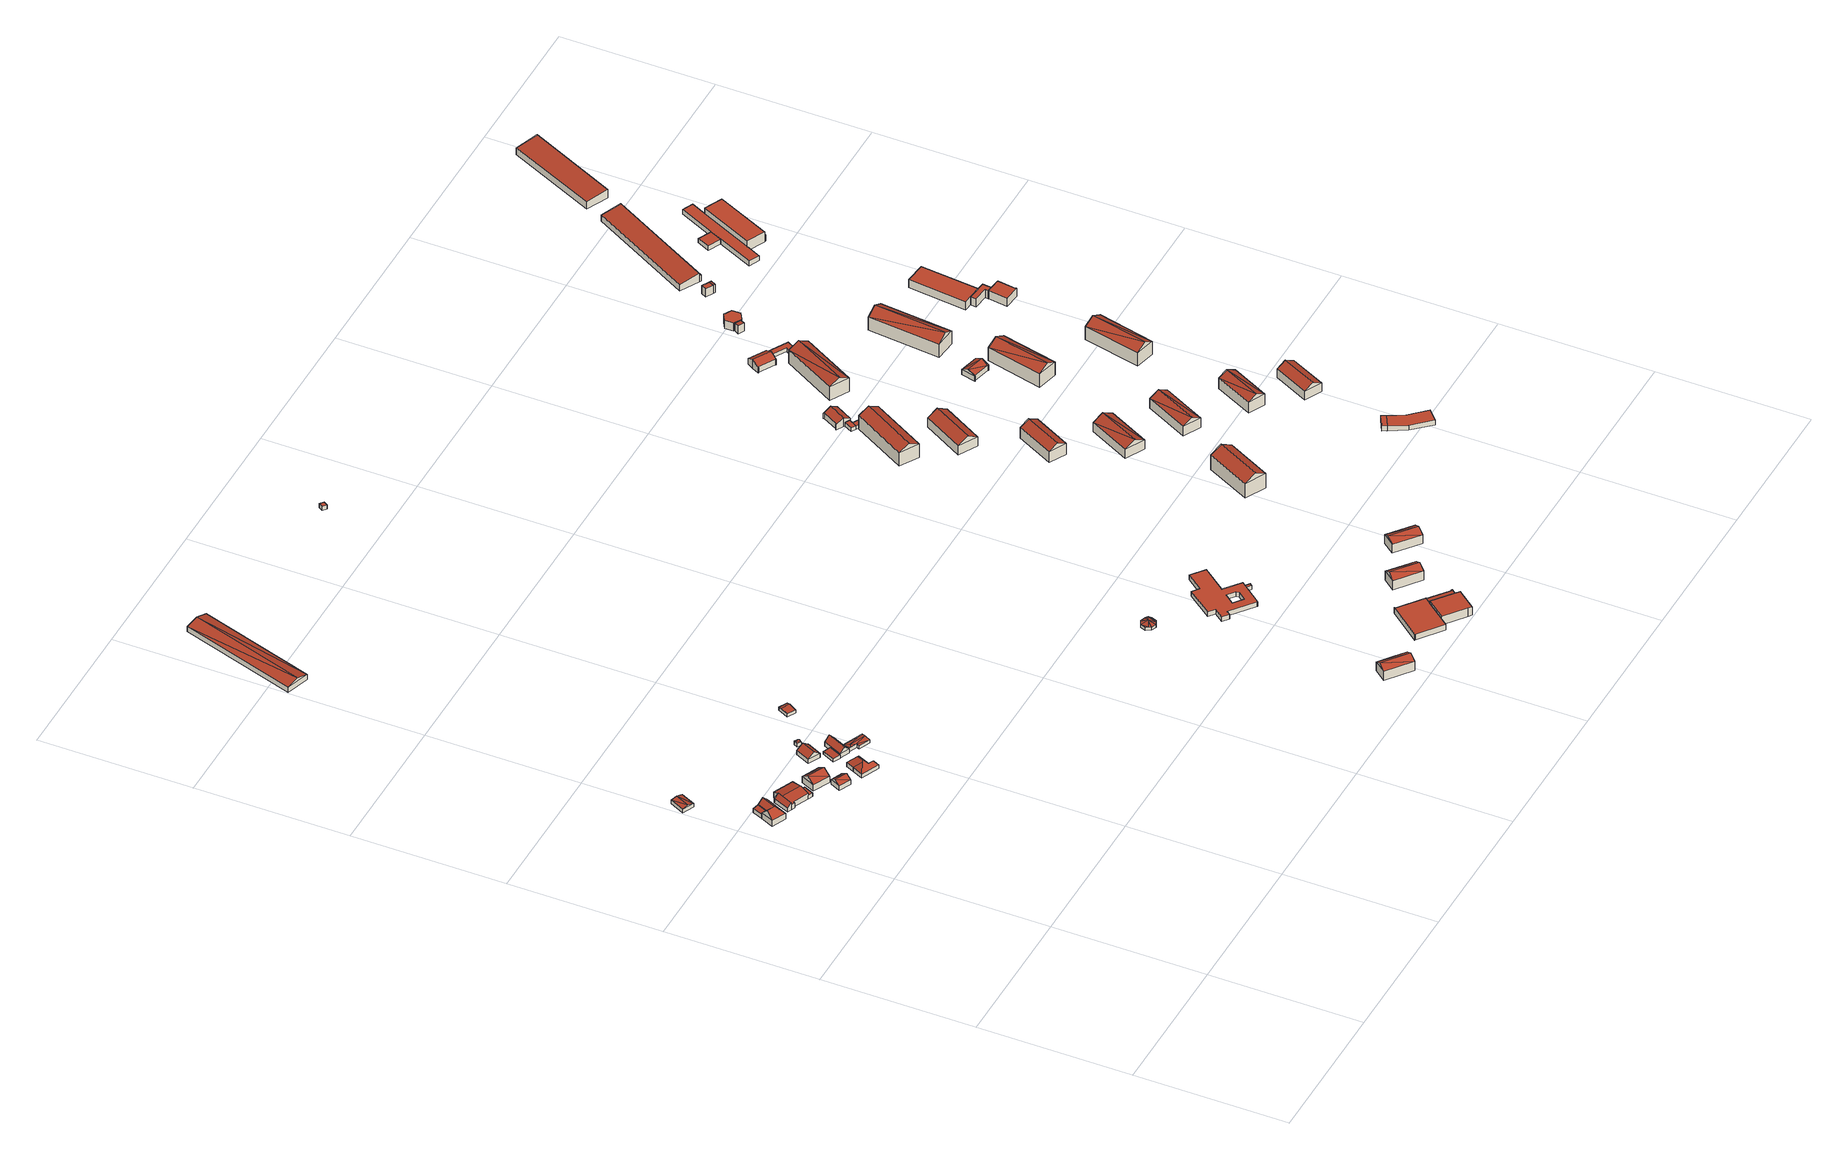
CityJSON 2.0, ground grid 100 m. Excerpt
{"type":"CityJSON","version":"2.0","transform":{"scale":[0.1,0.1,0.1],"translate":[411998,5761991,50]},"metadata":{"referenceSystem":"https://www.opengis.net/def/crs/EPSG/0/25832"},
"CityObjects":{
"building1":{"type":"Building","attributes":{"Gemeindeschluessel":"05515000","Geometrietyp2DReferenz":"3000","function":"31001_1000","roofType":"5000","measuredHeight":8.88},"address":[{"country":"Germany","locality":"Münster","thoroughfareNumber":"61","thoroughfareName":"Am Kerkamp"}],"geometry":[{"type":"Solid","lod":"2","boundaries":[[[[0,1,2,3]],[[4,5,1,0]],[[6,7,5,4]],[[8,9,7,6]],[[10,11,9,8]],[[3,2,11,10]],[[10,8,12]],[[12,8,6,13]],[[14,13,6,4,15]],[[4,0,15]],[[15,0,3,14]],[[13,14,3,10,12]],[[1,5,7,9,11,2]]]],"semantics":{"surfaces":[{"type":"WallSurface"},{"type":"RoofSurface"},{"type":"GroundSurface"}],"values":[[0,0,0,0,0,0,0,1,1,0,1,1,2]]}}]},
"building2":{"type":"Building","attributes":{"Gemeindeschluessel":"05515000","Geometrietyp2DReferenz":"3000","function":"51009_1610","roofType":"2100","measuredHeight":3.99},"geometry":[{"type":"Solid","lod":"2","boundaries":[[[[16,17,18,19]],[[20,21,17,16]],[[22,23,21,20]],[[19,18,23,22]],[[20,16,19,22]],[[17,21,23,18]]]],"semantics":{"surfaces":[{"type":"WallSurface"},{"type":"RoofSurface"},{"type":"GroundSurface"}],"values":[[0,0,0,0,1,2]]}}]},
"building3":{"type":"Building","attributes":{"Gemeindeschluessel":"05515000","Geometrietyp2DReferenz":"3000","function":"31001_1310","roofType":"3100","measuredHeight":3.73},"geometry":[{"type":"Solid","lod":"2","boundaries":[[[[24,25,26,27]],[[28,29,25,24]],[[30,31,29,28]],[[27,26,31,30]],[[24,32,28]],[[30,33,27]],[[24,27,33]],[[33,32,24]],[[32,33,30]],[[30,28,32]],[[25,29,31,26]]]],"semantics":{"surfaces":[{"type":"WallSurface"},{"type":"RoofSurface"},{"type":"GroundSurface"}],"values":[[0,0,0,0,0,0,1,1,1,1,2]]}}]},
"building4":{"type":"Building","attributes":{"Gemeindeschluessel":"05515000","Geometrietyp2DReferenz":"3000","function":"31001_2000"},"children":["building4-1","building4-2","building4-3"]},
"building4-1":{"type":"BuildingPart","attributes":{"roofType":"1000","measuredHeight":2.59},"parents":["building4"],"geometry":[{"type":"Solid","lod":"2","boundaries":[[[[34,35,36,37]],[[38,39,35,34]],[[40,41,39,38]],[[38,34,37,40]],[[35,39,41,36]],[[41,40,37,36]]]],"semantics":{"surfaces":[{"type":"WallSurface"},{"type":"RoofSurface"},{"type":"GroundSurface"},{"type":"ClosureSurface"}],"values":[[0,0,0,1,2,3]]}}]},
"building4-2":{"type":"BuildingPart","attributes":{"roofType":"2100","measuredHeight":5.45},"parents":["building4"],"geometry":[{"type":"Solid","lod":"2","boundaries":[[[[42,43,44,45,46]],[[47,48,49,50,51]],[[46,45,48,47]],[[51,42,46,47]],[[44,52,49,48,45]],[[53,43,42,51,50]],[[49,52,53,50]],[[52,44,43,53]]]],"semantics":{"surfaces":[{"type":"WallSurface"},{"type":"RoofSurface"},{"type":"GroundSurface"},{"type":"ClosureSurface"}],"values":[[0,0,0,1,2,0,3,3]]}}]},
"building4-3":{"type":"BuildingPart","attributes":{"roofType":"3100","measuredHeight":5.38},"parents":["building4"],"geometry":[{"type":"Solid","lod":"2","boundaries":[[[[54,55,56,57]],[[50,49,55,54]],[[58,59,44,43]],[[60,61,59,58]],[[62,63,61,60]],[[64,37,36,63,62]],[[57,56,41,40,65]],[[60,58,43,53,62]],[[50,54,57,65,64,62,53]],[[55,49,52,44,59,61,63,36,41,56]],[[49,50,53,52]],[[44,52,53,43]],[[40,37,64,65]],[[41,36,37,40]]]],"semantics":{"surfaces":[{"type":"WallSurface"},{"type":"RoofSurface"},{"type":"GroundSurface"},{"type":"ClosureSurface"}],"values":[[0,0,0,0,0,0,0,1,1,2,3,3,0,3]]}}]},
"building5":{"type":"Building","attributes":{"Gemeindeschluessel":"05515000","Geometrietyp2DReferenz":"3000","function":"31001_1000","roofType":"3100","measuredHeight":7.92},"address":[{"country":"Germany","locality":"Münster","thoroughfareNumber":"65","thoroughfareName":"Am Kerkamp"}],"geometry":[{"type":"Solid","lod":"2","boundaries":[[[[66,67,68,69]],[[70,71,67,66]],[[72,73,71,70]],[[69,68,73,72]],[[66,74,70]],[[72,75,69]],[[74,66,69]],[[69,75,74]],[[70,74,75]],[[75,72,70]],[[67,71,73,68]]]],"semantics":{"surfaces":[{"type":"WallSurface"},{"type":"RoofSurface"},{"type":"GroundSurface"}],"values":[[0,0,0,0,0,0,1,1,1,1,2]]}}]},
"building6":{"type":"Building","attributes":{"Gemeindeschluessel":"05515000","Geometrietyp2DReferenz":"3000","function":"31001_2460","roofType":"5000","measuredHeight":5.86},"geometry":[{"type":"Solid","lod":"2","boundaries":[[[[76,77,78,79]],[[80,81,77,76]],[[82,83,81,80]],[[84,85,83,82]],[[86,87,85,84]],[[79,78,87,86]],[[88,89,80]],[[89,82,80]],[[76,79,86,88]],[[86,84,88]],[[89,88,84]],[[88,80,76]],[[89,84,82]],[[77,81,83,85,87,78]]]],"semantics":{"surfaces":[{"type":"WallSurface"},{"type":"RoofSurface"},{"type":"GroundSurface"}],"values":[[0,0,0,0,0,0,1,1,1,1,1,0,0,2]]}}]},
"building7":{"type":"Building","attributes":{"Gemeindeschluessel":"05515000","Geometrietyp2DReferenz":"3000","function":"31001_1000","roofType":"5000","measuredHeight":7.98},"address":[{"country":"Germany","locality":"Münster","thoroughfareNumber":"67","thoroughfareName":"Am Kerkamp"}],"geometry":[{"type":"Solid","lod":"2","boundaries":[[[[90,91,92,93]],[[94,95,91,90]],[[96,97,95,94]],[[98,99,97,96]],[[100,101,99,98]],[[102,103,101,100]],[[104,105,103,102]],[[93,92,105,104]],[[106,104,102,107]],[[102,100,107]],[[108,109,106,107,100,98,110]],[[98,96,110]],[[110,96,94,108]],[[109,108,94,90,111]],[[90,93,111]],[[109,111,93,104,106]],[[91,95,97,99,101,103,105,92]]]],"semantics":{"surfaces":[{"type":"WallSurface"},{"type":"RoofSurface"},{"type":"GroundSurface"}],"values":[[0,0,0,0,0,0,0,0,1,1,1,1,1,1,1,1,2]]}}]},
"building8":{"type":"Building","attributes":{"Gemeindeschluessel":"05515000","Geometrietyp2DReferenz":"3000","function":"31001_2460","roofType":"3100","measuredHeight":6.55},"geometry":[{"type":"Solid","lod":"2","boundaries":[[[[112,113,114,115]],[[116,117,113,112]],[[118,119,117,116]],[[115,114,119,118]],[[112,120,116]],[[118,121,115]],[[115,121,120,112]],[[116,120,121,118]],[[113,117,119,114]]]],"semantics":{"surfaces":[{"type":"WallSurface"},{"type":"RoofSurface"},{"type":"GroundSurface"}],"values":[[0,0,0,0,0,0,1,1,2]]}}]},
"building9":{"type":"Building","attributes":{"Gemeindeschluessel":"05515000","Geometrietyp2DReferenz":"3000","function":"51009_1611","roofType":"2100","measuredHeight":2.5},"geometry":[{"type":"Solid","lod":"2","boundaries":[[[[122,123,124,125]],[[126,127,123,122]],[[128,129,127,126]],[[125,124,129,128]],[[126,122,125,128]],[[123,127,129,124]]]],"semantics":{"surfaces":[{"type":"WallSurface"},{"type":"RoofSurface"},{"type":"GroundSurface"}],"values":[[0,0,0,0,1,2]]}}]},
"building10":{"type":"Building","attributes":{"Gemeindeschluessel":"05515000","Geometrietyp2DReferenz":"3000","function":"31001_1310","roofType":"5000","measuredHeight":6.4},"geometry":[{"type":"Solid","lod":"2","boundaries":[[[[130,131,132,133]],[[134,135,131,130]],[[136,137,135,134]],[[138,139,137,136]],[[140,141,139,138]],[[133,132,141,140]],[[142,136,134,143]],[[140,138,142]],[[133,140,142]],[[130,133,142]],[[142,143,130]],[[130,143,134]],[[136,142,138]],[[131,135,137,139,141,132]]]],"semantics":{"surfaces":[{"type":"WallSurface"},{"type":"RoofSurface"},{"type":"GroundSurface"}],"values":[[0,0,0,0,0,0,1,1,1,1,1,0,0,2]]}}]},
"building11":{"type":"Building","attributes":{"Gemeindeschluessel":"05515000","Geometrietyp2DReferenz":"3000","function":"31001_1310","roofType":"3100","measuredHeight":3.29},"geometry":[{"type":"Solid","lod":"2","boundaries":[[[[144,145,146,147]],[[148,149,145,144]],[[150,151,149,148]],[[147,146,151,150]],[[144,152,148]],[[150,153,147]],[[147,153,152]],[[152,144,147]],[[153,150,148]],[[148,152,153]],[[145,149,151,146]]]],"semantics":{"surfaces":[{"type":"WallSurface"},{"type":"RoofSurface"},{"type":"GroundSurface"}],"values":[[0,0,0,0,0,0,1,1,1,1,2]]}}]},
"building12":{"type":"Building","attributes":{"Gemeindeschluessel":"05515000","Geometrietyp2DReferenz":"3000","function":"31001_1100","roofType":"5000","measuredHeight":3.04},"geometry":[{"type":"Solid","lod":"2","boundaries":[[[[154,155,156,157]],[[158,159,155,154]],[[160,161,159,158]],[[162,163,161,160]],[[164,165,163,162]],[[157,156,165,164]],[[166,167,168]],[[168,157,166]],[[164,160,169]],[[164,169,167]],[[167,166,164]],[[164,162,160]],[[167,169,158]],[[167,158,154]],[[154,168,167]],[[164,166,157]],[[157,168,154]],[[158,169,160]],[[155,159,161,163,165,156]]]],"semantics":{"surfaces":[{"type":"WallSurface"},{"type":"RoofSurface"},{"type":"GroundSurface"}],"values":[[0,0,0,0,0,0,1,1,1,1,1,1,1,1,1,0,0,0,2]]}}]},
"building13":{"type":"Building","attributes":{"Gemeindeschluessel":"05515000","Geometrietyp2DReferenz":"3000","function":"31001_1310","roofType":"3100","measuredHeight":2.96},"geometry":[{"type":"Solid","lod":"2","boundaries":[[[[170,171,172,173]],[[174,175,171,170]],[[176,177,175,174]],[[173,172,177,176]],[[170,178,174]],[[176,179,173]],[[173,179,178,170]],[[174,178,179,176]],[[171,175,177,172]]]],"semantics":{"surfaces":[{"type":"WallSurface"},{"type":"RoofSurface"},{"type":"GroundSurface"}],"values":[[0,0,0,0,0,0,1,1,2]]}}]},
"building14":{"type":"Building","attributes":{"Gemeindeschluessel":"05515000","Geometrietyp2DReferenz":"3000","function":"31001_2460","roofType":"3100","measuredHeight":6.07},"geometry":[{"type":"Solid","lod":"2","boundaries":[[[[180,181,182,183]],[[184,185,181,180]],[[186,187,185,184]],[[183,182,187,186]],[[180,188,184]],[[186,189,183]],[[189,188,180]],[[180,183,189]],[[186,184,188]],[[188,189,186]],[[181,185,187,182]]]],"semantics":{"surfaces":[{"type":"WallSurface"},{"type":"RoofSurface"},{"type":"GroundSurface"}],"values":[[0,0,0,0,0,0,1,1,1,1,2]]}}]},
"building15":{"type":"Building","attributes":{"Gemeindeschluessel":"05515000","Geometrietyp2DReferenz":"3000","function":"31001_3073","roofType":"3100","measuredHeight":9.46},"address":[{"country":"Germany","locality":"Münster","thoroughfareNumber":"3","thoroughfareName":"Lützowstraße"}],"geometry":[{"type":"Solid","lod":"2","boundaries":[[[[190,191,192,193]],[[194,195,191,190]],[[196,197,195,194]],[[198,199,197,196]],[[193,192,199,198]],[[198,200,201]],[[201,193,198]],[[196,194,190,200]],[[190,201,200]],[[201,190,193]],[[200,198,196]],[[191,195,197,199,192]]]],"semantics":{"surfaces":[{"type":"WallSurface"},{"type":"RoofSurface"},{"type":"GroundSurface"}],"values":[[0,0,0,0,0,1,1,1,1,0,0,2]]}}]},
"building16":{"type":"Building","attributes":{"Gemeindeschluessel":"05515000","Geometrietyp2DReferenz":"3000","function":"31001_1310","roofType":"5000","measuredHeight":4.04},"geometry":[{"type":"Solid","lod":"2","boundaries":[[[[202,203,204,205]],[[206,207,203,202]],[[208,209,207,206]],[[210,211,209,208]],[[212,213,211,210]],[[214,215,213,212]],[[216,217,215,214]],[[205,204,217,216]],[[218,219,202]],[[220,218,202]],[[202,205,220]],[[218,221,208]],[[218,208,206]],[[206,219,218]],[[212,210,221]],[[222,212,221]],[[221,218,222]],[[214,222,218]],[[216,214,218]],[[218,220,216]],[[202,219,206]],[[208,221,210]],[[212,222,214]],[[216,220,205]],[[203,207,209,211,213,215,217,204]]]],"semantics":{"surfaces":[{"type":"WallSurface"},{"type":"RoofSurface"},{"type":"GroundSurface"}],"values":[[0,0,0,0,0,0,0,0,1,1,1,1,1,1,1,1,1,1,1,1,0,0,0,0,2]]}}]},
"building17":{"type":"Building","attributes":{"Gemeindeschluessel":"05515000","Geometrietyp2DReferenz":"3000","function":"31001_3073","roofType":"1000","measuredHeight":3.46},"geometry":[{"type":"Solid","lod":"2","boundaries":[[[[223,224,225,226]],[[227,228,224,223]],[[229,230,228,227]],[[231,232,230,229]],[[233,234,232,231]],[[235,236,234,233]],[[237,238,236,235]],[[239,240,238,237]],[[241,242,240,239]],[[243,244,242,241]],[[245,246,247,248]],[[249,250,246,245]],[[251,252,250,249]],[[253,254,252,251]],[[248,247,254,253]],[[255,256,244,243]],[[257,258,256,255]],[[259,260,258,257]],[[226,225,260,259]],[[257,255,243,241,239,237,235,233,231,229,227,223,226,259],[253,251,249,245,248]],[[224,228,230,232,234,236,238,240,242,244,256,258,260,225],[246,250,252,254,247]]]],"semantics":{"surfaces":[{"type":"WallSurface"},{"type":"RoofSurface"},{"type":"GroundSurface"}],"values":[[0,0,0,0,0,0,0,0,0,0,0,0,0,0,0,0,0,0,0,1,2]]}}]},
"building18":{"type":"Building","attributes":{"Gemeindeschluessel":"05515000","Geometrietyp2DReferenz":"3000","function":"31001_2500","roofType":"1000","measuredHeight":3},"address":[{"country":"Germany","locality":"Münster","thoroughfareNumber":"170a","thoroughfareName":"Dorbaumstraße"}],"geometry":[{"type":"Solid","lod":"2","boundaries":[[[[261,262,263,264]],[[265,266,262,261]],[[267,268,266,265]],[[264,263,268,267]],[[265,261,264,267]],[[262,266,268,263]]]],"semantics":{"surfaces":[{"type":"WallSurface"},{"type":"RoofSurface"},{"type":"GroundSurface"}],"values":[[0,0,0,0,1,2]]}}]},
"building19":{"type":"Building","attributes":{"Gemeindeschluessel":"05515000","Geometrietyp2DReferenz":"3000","function":"31001_3073"},"children":["building19-1","building19-2"]},
"building19-1":{"type":"BuildingPart","attributes":{"roofType":"1000","measuredHeight":4.26},"parents":["building19"],"geometry":[{"type":"Solid","lod":"2","boundaries":[[[[269,270,271,272]],[[273,274,270,269]],[[275,276,274,273]],[[277,278,279,276,275]],[[280,281,282,283,284]],[[285,286,281,280]],[[287,288,286,285]],[[289,290,288,287]],[[272,271,290,289]],[[287,285,280,284,277,275,273,269,272,289]],[[270,274,276,279,282,281,286,288,290,271]],[[278,277,284,283]],[[282,279,278,283]]]],"semantics":{"surfaces":[{"type":"WallSurface"},{"type":"RoofSurface"},{"type":"GroundSurface"},{"type":"ClosureSurface"}],"values":[[0,0,0,0,0,0,0,0,0,1,2,0,3]]}}]},
"building19-2":{"type":"BuildingPart","attributes":{"roofType":"2100","measuredHeight":4.15},"parents":["building19"],"geometry":[{"type":"Solid","lod":"2","boundaries":[[[[291,292,279,278]],[[293,294,292,291]],[[295,296,294,293]],[[297,298,296,295]],[[283,282,298,297]],[[297,295,293,291,278,283]],[[292,294,296,298,282,279]],[[279,282,283,278]]]],"semantics":{"surfaces":[{"type":"WallSurface"},{"type":"RoofSurface"},{"type":"GroundSurface"},{"type":"ClosureSurface"}],"values":[[0,0,0,0,0,1,2,3]]}}]},
"building20":{"type":"Building","attributes":{"Gemeindeschluessel":"05515000","Geometrietyp2DReferenz":"3000","function":"31001_3073","roofType":"1000","measuredHeight":6.03},"geometry":[{"type":"Solid","lod":"2","boundaries":[[[[299,300,301,302]],[[303,304,300,299]],[[305,306,304,303]],[[307,308,306,305]],[[309,310,308,307]],[[302,301,310,309]],[[307,305,303,299,302,309]],[[300,304,306,308,310,301]]]],"semantics":{"surfaces":[{"type":"WallSurface"},{"type":"RoofSurface"},{"type":"GroundSurface"}],"values":[[0,0,0,0,0,0,1,2]]}}]},
"building21":{"type":"Building","attributes":{"Gemeindeschluessel":"05515000","Geometrietyp2DReferenz":"3000","function":"51009_1610","roofType":"1000","measuredHeight":2.76},"geometry":[{"type":"Solid","lod":"2","boundaries":[[[[311,312,313,314]],[[315,316,312,311]],[[317,318,316,315]],[[314,313,318,317]],[[315,311,314,317]],[[312,316,318,313]]]],"semantics":{"surfaces":[{"type":"WallSurface"},{"type":"RoofSurface"},{"type":"GroundSurface"}],"values":[[0,0,0,0,1,2]]}}]},
"building22":{"type":"Building","attributes":{"Gemeindeschluessel":"05515000","Geometrietyp2DReferenz":"3000","function":"31001_3073","roofType":"3100","measuredHeight":9.45},"address":[{"country":"Germany","locality":"Münster","thoroughfareNumber":"2","thoroughfareName":"Lützowstraße"}],"geometry":[{"type":"Solid","lod":"2","boundaries":[[[[319,320,321,322]],[[323,324,320,319]],[[325,326,324,323]],[[322,321,326,325]],[[319,327,323]],[[325,328,322]],[[322,328,327]],[[327,319,322]],[[328,325,323]],[[323,327,328]],[[320,324,326,321]]]],"semantics":{"surfaces":[{"type":"WallSurface"},{"type":"RoofSurface"},{"type":"GroundSurface"}],"values":[[0,0,0,0,0,0,1,1,1,1,2]]}}]},
"building23":{"type":"Building","attributes":{"Gemeindeschluessel":"05515000","Geometrietyp2DReferenz":"3000","function":"31001_3073","roofType":"3100","measuredHeight":9.34},"address":[{"country":"Germany","locality":"Münster","thoroughfareNumber":"1","thoroughfareName":"Lützowstraße"}],"geometry":[{"type":"Solid","lod":"2","boundaries":[[[[329,330,331,332]],[[333,334,330,329]],[[335,336,334,333]],[[332,331,336,335]],[[329,337,333]],[[335,338,332]],[[332,338,337]],[[337,329,332]],[[338,335,333]],[[333,337,338]],[[330,334,336,331]]]],"semantics":{"surfaces":[{"type":"WallSurface"},{"type":"RoofSurface"},{"type":"GroundSurface"}],"values":[[0,0,0,0,0,0,1,1,1,1,2]]}}]},
"building24":{"type":"Building","attributes":{"Gemeindeschluessel":"05515000","Geometrietyp2DReferenz":"3000","function":"31001_3073","roofType":"3100","measuredHeight":15.1},"geometry":[{"type":"Solid","lod":"2","boundaries":[[[[339,340,341,342]],[[343,344,340,339]],[[345,346,344,343]],[[342,341,346,345]],[[339,347,343]],[[345,348,342]],[[342,348,347,339]],[[343,347,348,345]],[[340,344,346,341]]]],"semantics":{"surfaces":[{"type":"WallSurface"},{"type":"RoofSurface"},{"type":"GroundSurface"}],"values":[[0,0,0,0,0,0,1,1,2]]}}]},
"building25":{"type":"Building","attributes":{"Gemeindeschluessel":"05515000","Geometrietyp2DReferenz":"3000","function":"31001_3073","roofType":"3100","measuredHeight":13.91},"address":[{"country":"Germany","locality":"Münster","thoroughfareNumber":"1b","thoroughfareName":"Lützowstraße"}],"geometry":[{"type":"Solid","lod":"2","boundaries":[[[[349,350,351,352]],[[353,354,350,349]],[[355,356,354,353]],[[352,351,356,355]],[[349,357,353]],[[355,358,352]],[[352,358,357,349]],[[353,357,358,355]],[[350,354,356,351]]]],"semantics":{"surfaces":[{"type":"WallSurface"},{"type":"RoofSurface"},{"type":"GroundSurface"}],"values":[[0,0,0,0,0,0,1,1,2]]}}]},
"building26":{"type":"Building","attributes":{"Gemeindeschluessel":"05515000","Geometrietyp2DReferenz":"3000","function":"31001_3073","roofType":"3100","measuredHeight":11.64},"geometry":[{"type":"Solid","lod":"2","boundaries":[[[[359,360,361,362]],[[363,364,360,359]],[[365,366,364,363]],[[362,361,366,365]],[[359,367,363]],[[365,368,362]],[[362,368,367,359]],[[363,367,368,365]],[[360,364,366,361]]]],"semantics":{"surfaces":[{"type":"WallSurface"},{"type":"RoofSurface"},{"type":"GroundSurface"}],"values":[[0,0,0,0,0,0,1,1,2]]}}]},
"building27":{"type":"Building","attributes":{"Gemeindeschluessel":"05515000","Geometrietyp2DReferenz":"3000","function":"31001_3073","roofType":"3100","measuredHeight":10.83},"geometry":[{"type":"Solid","lod":"2","boundaries":[[[[369,370,371,372]],[[373,374,370,369]],[[375,376,374,373]],[[372,371,376,375]],[[369,377,373]],[[375,378,372]],[[372,378,377,369]],[[373,377,378,375]],[[370,374,376,371]]]],"semantics":{"surfaces":[{"type":"WallSurface"},{"type":"RoofSurface"},{"type":"GroundSurface"}],"values":[[0,0,0,0,0,0,1,1,2]]}}]},
"building28":{"type":"Building","attributes":{"Gemeindeschluessel":"05515000","Geometrietyp2DReferenz":"3000","function":"51009_1610"},"children":["building28-1","building28-2"]},
"building28-1":{"type":"BuildingPart","attributes":{"roofType":"1000","measuredHeight":2.73},"parents":["building28"],"geometry":[{"type":"Solid","lod":"2","boundaries":[[[[379,380,381,382]],[[383,384,380,379]],[[385,386,384,383]],[[387,388,386,385]],[[385,383,379,382,387]],[[380,384,386,388,381]],[[382,381,388,387]]]],"semantics":{"surfaces":[{"type":"WallSurface"},{"type":"RoofSurface"},{"type":"GroundSurface"},{"type":"ClosureSurface"}],"values":[[0,0,0,0,1,2,3]]}}]},
"building28-2":{"type":"BuildingPart","attributes":{"roofType":"1000","measuredHeight":2.73},"parents":["building28"],"geometry":[{"type":"Solid","lod":"2","boundaries":[[[[389,390,391,392]],[[393,394,390,389]],[[395,396,394,393]],[[382,381,396,395]],[[392,391,388,387]],[[382,395,393,389,392,387]],[[390,394,396,381,388,391]],[[387,388,381,382]]]],"semantics":{"surfaces":[{"type":"WallSurface"},{"type":"RoofSurface"},{"type":"GroundSurface"},{"type":"ClosureSurface"}],"values":[[0,0,0,0,0,1,2,3]]}}]},
"building29":{"type":"Building","attributes":{"Gemeindeschluessel":"05515000","Geometrietyp2DReferenz":"3000","function":"31001_3073","roofType":"3100","measuredHeight":6.54},"geometry":[{"type":"Solid","lod":"2","boundaries":[[[[397,398,399,400]],[[401,402,398,397]],[[403,404,402,401]],[[405,406,404,403]],[[407,408,406,405]],[[409,410,408,407]],[[411,412,410,409]],[[413,414,412,411]],[[415,416,414,413]],[[400,399,416,415]],[[409,407,405,411]],[[403,401,397,400,415,413,411,405]],[[398,402,404,406,408,410,412,414,416,399]]]],"semantics":{"surfaces":[{"type":"WallSurface"},{"type":"RoofSurface"},{"type":"GroundSurface"}],"values":[[0,0,0,0,0,0,0,0,0,0,1,1,2]]}}]},
"building30":{"type":"Building","attributes":{"Gemeindeschluessel":"05515000","Geometrietyp2DReferenz":"3000","function":"31001_3073","roofType":"3100","measuredHeight":10.79},"geometry":[{"type":"Solid","lod":"2","boundaries":[[[[417,418,419,420]],[[421,422,418,417]],[[423,424,422,421]],[[420,419,424,423]],[[417,425,421]],[[423,426,420]],[[417,420,426]],[[426,425,417]],[[425,426,423]],[[423,421,425]],[[418,422,424,419]]]],"semantics":{"surfaces":[{"type":"WallSurface"},{"type":"RoofSurface"},{"type":"GroundSurface"}],"values":[[0,0,0,0,0,0,1,1,1,1,2]]}}]},
"building31":{"type":"Building","attributes":{"Gemeindeschluessel":"05515000","Geometrietyp2DReferenz":"3000","function":"31001_3073","roofType":"3100","measuredHeight":10.72},"geometry":[{"type":"Solid","lod":"2","boundaries":[[[[427,428,429,430]],[[431,432,428,427]],[[433,434,432,431]],[[430,429,434,433]],[[427,435,431]],[[433,436,430]],[[427,430,436]],[[436,435,427]],[[435,436,433]],[[433,431,435]],[[428,432,434,429]]]],"semantics":{"surfaces":[{"type":"WallSurface"},{"type":"RoofSurface"},{"type":"GroundSurface"}],"values":[[0,0,0,0,0,0,1,1,1,1,2]]}}]},
"building32":{"type":"Building","attributes":{"Gemeindeschluessel":"05515000","Geometrietyp2DReferenz":"3000","function":"31001_3073","roofType":"3100","measuredHeight":13.71},"address":[{"country":"Germany","locality":"Münster","thoroughfareNumber":"1c","thoroughfareName":"Lützowstraße"}],"geometry":[{"type":"Solid","lod":"2","boundaries":[[[[437,438,439,440]],[[441,442,438,437]],[[443,444,442,441]],[[440,439,444,443]],[[437,445,441]],[[443,446,440]],[[446,445,437]],[[437,440,446]],[[443,441,445]],[[445,446,443]],[[438,442,444,439]]]],"semantics":{"surfaces":[{"type":"WallSurface"},{"type":"RoofSurface"},{"type":"GroundSurface"}],"values":[[0,0,0,0,0,0,1,1,1,1,2]]}}]},
"building33":{"type":"Building","attributes":{"Gemeindeschluessel":"05515000","Geometrietyp2DReferenz":"3000","function":"31001_3073","roofType":"3100","measuredHeight":6.66},"geometry":[{"type":"Solid","lod":"2","boundaries":[[[[447,448,449,450]],[[451,452,448,447]],[[453,454,452,451]],[[455,456,454,453]],[[457,458,456,455]],[[459,460,458,457]],[[461,462,460,459]],[[463,464,462,461]],[[465,466,464,463]],[[450,449,466,465]],[[459,457,455,461]],[[453,451,447,450,465,463,461,455]],[[448,452,454,456,458,460,462,464,466,449]]]],"semantics":{"surfaces":[{"type":"WallSurface"},{"type":"RoofSurface"},{"type":"GroundSurface"}],"values":[[0,0,0,0,0,0,0,0,0,0,1,1,2]]}}]},
"building34":{"type":"Building","attributes":{"Gemeindeschluessel":"05515000","Geometrietyp2DReferenz":"3000","function":"51009_1610","roofType":"1000","measuredHeight":3.48},"geometry":[{"type":"Solid","lod":"2","boundaries":[[[[467,468,469,470]],[[471,472,468,467]],[[473,474,472,471]],[[470,469,474,473]],[[471,467,470,473]],[[468,472,474,469]]]],"semantics":{"surfaces":[{"type":"WallSurface"},{"type":"RoofSurface"},{"type":"GroundSurface"}],"values":[[0,0,0,0,1,2]]}}]},
"building35":{"type":"Building","attributes":{"Gemeindeschluessel":"05515000","Geometrietyp2DReferenz":"3000","function":"31001_3073","roofType":"1000","measuredHeight":3.6},"address":[{"country":"Germany","locality":"Münster","thoroughfareNumber":"1a","thoroughfareName":"Lützowstraße"}],"geometry":[{"type":"Solid","lod":"2","boundaries":[[[[470,475,476,477]],[[473,478,475,470]],[[479,480,478,473]],[[481,482,480,479]],[[483,484,482,481]],[[477,476,484,483]],[[481,479,473,470,477,483]],[[475,478,480,482,484,476]]]],"semantics":{"surfaces":[{"type":"WallSurface"},{"type":"RoofSurface"},{"type":"GroundSurface"}],"values":[[0,0,0,0,0,0,1,2]]}}]},
"building36":{"type":"Building","attributes":{"Gemeindeschluessel":"05515000","Geometrietyp2DReferenz":"3000","function":"51009_1610","roofType":"1000","measuredHeight":2.72},"geometry":[{"type":"Solid","lod":"2","boundaries":[[[[485,486,487,488]],[[489,490,486,485]],[[491,492,490,489]],[[493,494,492,491]],[[495,496,494,493]],[[488,487,496,495]],[[493,491,489,485,488,495]],[[486,490,492,494,496,487]]]],"semantics":{"surfaces":[{"type":"WallSurface"},{"type":"RoofSurface"},{"type":"GroundSurface"}],"values":[[0,0,0,0,0,0,1,2]]}}]},
"building37":{"type":"Building","attributes":{"Gemeindeschluessel":"05515000","Geometrietyp2DReferenz":"3000","function":"31001_3073","roofType":"5000","measuredHeight":6.19},"geometry":[{"type":"Solid","lod":"2","boundaries":[[[[497,498,499,500]],[[501,502,498,497]],[[503,504,502,501]],[[505,506,504,503]],[[507,508,506,505]],[[509,510,508,507]],[[511,512,510,509]],[[500,499,512,511]],[[513,507,505]],[[505,514,513]],[[500,509,513]],[[500,513,514]],[[497,500,514]],[[501,497,514]],[[514,503,501]],[[500,511,509]],[[503,514,505]],[[507,513,509]],[[498,502,504,506,508,510,512,499]]]],"semantics":{"surfaces":[{"type":"WallSurface"},{"type":"RoofSurface"},{"type":"GroundSurface"}],"values":[[0,0,0,0,0,0,0,0,1,1,1,1,1,1,1,1,0,0,2]]}}]},
"building38":{"type":"Building","attributes":{"Gemeindeschluessel":"05515000","Geometrietyp2DReferenz":"3000","function":"31001_3073","roofType":"3100","measuredHeight":11.32},"geometry":[{"type":"Solid","lod":"2","boundaries":[[[[515,516,517,518]],[[519,520,516,515]],[[521,522,520,519]],[[518,517,522,521]],[[515,523,519]],[[521,524,518]],[[515,518,524]],[[524,523,515]],[[523,524,521]],[[521,519,523]],[[516,520,522,517]]]],"semantics":{"surfaces":[{"type":"WallSurface"},{"type":"RoofSurface"},{"type":"GroundSurface"}],"values":[[0,0,0,0,0,0,1,1,1,1,2]]}}]},
"building39":{"type":"Building","attributes":{"Gemeindeschluessel":"05515000","Geometrietyp2DReferenz":"3000","function":"31001_3073","roofType":"3100","measuredHeight":13.74},"geometry":[{"type":"Solid","lod":"2","boundaries":[[[[525,526,527,528]],[[529,530,526,525]],[[531,532,530,529]],[[528,527,532,531]],[[525,533,529]],[[531,534,528]],[[534,533,525]],[[525,528,534]],[[531,529,533]],[[533,534,531]],[[526,530,532,527]]]],"semantics":{"surfaces":[{"type":"WallSurface"},{"type":"RoofSurface"},{"type":"GroundSurface"}],"values":[[0,0,0,0,0,0,1,1,1,1,2]]}}]},
"building40":{"type":"Building","attributes":{"Gemeindeschluessel":"05515000","Geometrietyp2DReferenz":"3000","function":"31001_3073","roofType":"2100","measuredHeight":6},"geometry":[{"type":"Solid","lod":"2","boundaries":[[[[535,536,537,538]],[[539,540,536,535]],[[541,542,540,539]],[[538,537,542,541]],[[539,535,538,541]],[[536,540,542,537]]]],"semantics":{"surfaces":[{"type":"WallSurface"},{"type":"RoofSurface"},{"type":"GroundSurface"}],"values":[[0,0,0,0,1,2]]}}]},
"building41":{"type":"Building","attributes":{"Gemeindeschluessel":"05515000","Geometrietyp2DReferenz":"3000","function":"31001_3073","roofType":"3100","measuredHeight":9.98},"geometry":[{"type":"Solid","lod":"2","boundaries":[[[[543,544,545,546]],[[547,548,544,543]],[[549,550,548,547]],[[546,545,550,549]],[[543,551,547]],[[549,552,546]],[[546,552,551,543]],[[547,551,552,549]],[[544,548,550,545]]]],"semantics":{"surfaces":[{"type":"WallSurface"},{"type":"RoofSurface"},{"type":"GroundSurface"}],"values":[[0,0,0,0,0,0,1,1,2]]}}]},
"building42":{"type":"Building","attributes":{"Gemeindeschluessel":"05515000","Geometrietyp2DReferenz":"3000","function":"31001_3073","roofType":"1000","measuredHeight":6},"geometry":[{"type":"Solid","lod":"2","boundaries":[[[[553,554,555,556]],[[557,558,554,553]],[[559,560,558,557]],[[561,562,560,559]],[[563,564,562,561]],[[565,540,564,563]],[[566,536,540,565]],[[556,555,536,566]],[[565,563,561,559,557,553,556,566]],[[554,558,560,562,564,540,536,555]]]],"semantics":{"surfaces":[{"type":"WallSurface"},{"type":"RoofSurface"},{"type":"GroundSurface"}],"values":[[0,0,0,0,0,0,0,0,1,2]]}}]},
"building43":{"type":"Building","attributes":{"Gemeindeschluessel":"05515000","Geometrietyp2DReferenz":"3000","function":"31001_3073","roofType":"3100","measuredHeight":13.71},"geometry":[{"type":"Solid","lod":"2","boundaries":[[[[567,568,569,570]],[[571,572,568,567]],[[573,574,572,571]],[[570,569,574,573]],[[567,575,571]],[[573,576,570]],[[576,575,567]],[[567,570,576]],[[573,571,575]],[[575,576,573]],[[568,572,574,569]]]],"semantics":{"surfaces":[{"type":"WallSurface"},{"type":"RoofSurface"},{"type":"GroundSurface"}],"values":[[0,0,0,0,0,0,1,1,1,1,2]]}}]},
"building44":{"type":"Building","attributes":{"Gemeindeschluessel":"05515000","Geometrietyp2DReferenz":"3000","function":"31001_3073","roofType":"3100","measuredHeight":13.72},"geometry":[{"type":"Solid","lod":"2","boundaries":[[[[577,578,579,580]],[[581,582,578,577]],[[583,584,582,581]],[[580,579,584,583]],[[577,585,581]],[[583,586,580]],[[586,585,577]],[[577,580,586]],[[583,581,585]],[[585,586,583]],[[578,582,584,579]]]],"semantics":{"surfaces":[{"type":"WallSurface"},{"type":"RoofSurface"},{"type":"GroundSurface"}],"values":[[0,0,0,0,0,0,1,1,1,1,2]]}}]},
"building45":{"type":"Building","attributes":{"Gemeindeschluessel":"05515000","Geometrietyp2DReferenz":"3000","function":"31001_3073","roofType":"1000","measuredHeight":6},"geometry":[{"type":"Solid","lod":"2","boundaries":[[[[587,588,589,590]],[[591,592,588,587]],[[593,594,592,591]],[[590,589,594,593]],[[591,587,590,593]],[[588,592,594,589]]]],"semantics":{"surfaces":[{"type":"WallSurface"},{"type":"RoofSurface"},{"type":"GroundSurface"}],"values":[[0,0,0,0,1,2]]}}]},
"building46":{"type":"Building","attributes":{"Gemeindeschluessel":"05515000","Geometrietyp2DReferenz":"3000","function":"51009_1610","roofType":"1000","measuredHeight":6},"geometry":[{"type":"Solid","lod":"2","boundaries":[[[[595,596,597,598]],[[590,589,596,595]],[[593,594,589,590]],[[598,597,594,593]],[[590,595,598,593]],[[596,589,594,597]]]],"semantics":{"surfaces":[{"type":"WallSurface"},{"type":"RoofSurface"},{"type":"GroundSurface"}],"values":[[0,0,0,0,1,2]]}}]},
"building47":{"type":"Building","attributes":{"Gemeindeschluessel":"05515000","Geometrietyp2DReferenz":"3000","function":"51009_1610","roofType":"1000","measuredHeight":6},"geometry":[{"type":"Solid","lod":"2","boundaries":[[[[599,600,601,602]],[[603,604,600,599]],[[605,606,604,603]],[[607,608,606,605]],[[609,610,608,607]],[[611,612,610,609]],[[613,614,612,611]],[[602,601,614,613]],[[611,609,607,605,603,599,602,613]],[[600,604,606,608,610,612,614,601]]]],"semantics":{"surfaces":[{"type":"WallSurface"},{"type":"RoofSurface"},{"type":"GroundSurface"}],"values":[[0,0,0,0,0,0,0,0,1,2]]}}]},
"building48":{"type":"Building","attributes":{"Gemeindeschluessel":"05515000","Geometrietyp2DReferenz":"3000","function":"31001_3073","roofType":"1000","measuredHeight":6},"geometry":[{"type":"Solid","lod":"2","boundaries":[[[[615,616,617,618]],[[619,620,616,615]],[[621,622,620,619]],[[618,617,622,621]],[[619,615,618,621]],[[616,620,622,617]]]],"semantics":{"surfaces":[{"type":"WallSurface"},{"type":"RoofSurface"},{"type":"GroundSurface"}],"values":[[0,0,0,0,1,2]]}}]},
"building49":{"type":"Building","attributes":{"Gemeindeschluessel":"05515000","Geometrietyp2DReferenz":"3000","function":"31001_3073","roofType":"1000","measuredHeight":6},"geometry":[{"type":"Solid","lod":"2","boundaries":[[[[623,624,625,626]],[[627,628,624,623]],[[629,630,628,627]],[[631,632,630,629]],[[633,634,632,631]],[[635,636,634,633]],[[637,638,636,635]],[[626,625,638,637]],[[635,633,631,629,627,623,626,637]],[[624,628,630,632,634,636,638,625]]]],"semantics":{"surfaces":[{"type":"WallSurface"},{"type":"RoofSurface"},{"type":"GroundSurface"}],"values":[[0,0,0,0,0,0,0,0,1,2]]}}]},
"building50":{"type":"Building","attributes":{"Gemeindeschluessel":"05515000","Geometrietyp2DReferenz":"3000","function":"31001_3073","roofType":"2100","measuredHeight":6.3},"geometry":[{"type":"Solid","lod":"2","boundaries":[[[[639,640,641,642]],[[643,644,640,639]],[[645,646,644,643]],[[642,641,646,645]],[[643,639,642,645]],[[640,644,646,641]]]],"semantics":{"surfaces":[{"type":"WallSurface"},{"type":"RoofSurface"},{"type":"GroundSurface"}],"values":[[0,0,0,0,1,2]]}}]},
"building51":{"type":"Building","attributes":{"Gemeindeschluessel":"05515000","Geometrietyp2DReferenz":"3000","function":"51009_1610","roofType":"1000","measuredHeight":4.34},"geometry":[{"type":"Solid","lod":"2","boundaries":[[[[647,648,649,650]],[[651,652,648,647]],[[653,646,652,651]],[[650,649,646,653]],[[651,647,650,653]],[[648,652,646,649]]]],"semantics":{"surfaces":[{"type":"WallSurface"},{"type":"RoofSurface"},{"type":"GroundSurface"}],"values":[[0,0,0,0,1,2]]}}]},
"building52":{"type":"Building","attributes":{"Gemeindeschluessel":"05515000","Geometrietyp2DReferenz":"3000","function":"31001_3073"},"children":["building52-1","building52-2","building52-3"]},
"building52-1":{"type":"BuildingPart","attributes":{"roofType":"1000","measuredHeight":3.17},"parents":["building52"],"geometry":[{"type":"Solid","lod":"2","boundaries":[[[[654,655,656,657]],[[658,659,655,654]],[[660,661,659,658]],[[658,654,657,660]],[[655,659,661,656]],[[661,660,657,656]]]],"semantics":{"surfaces":[{"type":"WallSurface"},{"type":"RoofSurface"},{"type":"GroundSurface"},{"type":"ClosureSurface"}],"values":[[0,0,0,1,2,3]]}}]},
"building52-2":{"type":"BuildingPart","attributes":{"roofType":"1000","measuredHeight":7.59},"parents":["building52"],"geometry":[{"type":"Solid","lod":"2","boundaries":[[[[662,663,664,665,666]],[[667,668,669,670,671]],[[666,665,668,667]],[[671,662,666,667]],[[664,669,668,665]],[[663,662,671,670]],[[669,664,663,670]]]],"semantics":{"surfaces":[{"type":"WallSurface"},{"type":"RoofSurface"},{"type":"GroundSurface"},{"type":"ClosureSurface"}],"values":[[0,0,0,1,2,0,3]]}}]},
"building52-3":{"type":"BuildingPart","attributes":{"roofType":"1000","measuredHeight":3.47},"parents":["building52"],"geometry":[{"type":"Solid","lod":"2","boundaries":[[[[661,660,672]],[[673,674,661,672]],[[675,676,674,673]],[[670,669,676,675]],[[677,678,664,663]],[[679,680,678,677]],[[681,682,680,679]],[[683,657,656,682,681]],[[681,679,677,663,670,675,673,672,683]],[[674,676,669,664,678,680,682,656,661]],[[669,670,663,664]],[[657,683,672,660]],[[661,656,657,660]]]],"semantics":{"surfaces":[{"type":"WallSurface"},{"type":"RoofSurface"},{"type":"GroundSurface"},{"type":"ClosureSurface"}],"values":[[0,0,0,0,0,0,0,0,1,2,3,0,3]]}}]},
"building53":{"type":"Building","attributes":{"Gemeindeschluessel":"05515000","Geometrietyp2DReferenz":"3000","function":"51009_1610","roofType":"2100","measuredHeight":4.61},"geometry":[{"type":"Solid","lod":"2","boundaries":[[[[684,685,686,687]],[[688,689,685,684]],[[690,691,689,688]],[[687,686,691,690]],[[688,684,687,690]],[[685,689,691,686]]]],"semantics":{"surfaces":[{"type":"WallSurface"},{"type":"RoofSurface"},{"type":"GroundSurface"}],"values":[[0,0,0,0,1,2]]}}]},
"building54":{"type":"Building","attributes":{"Gemeindeschluessel":"05515000","Geometrietyp2DReferenz":"3000","function":"31001_3073","roofType":"2100","measuredHeight":6.4},"geometry":[{"type":"Solid","lod":"2","boundaries":[[[[692,693,694,695]],[[696,697,693,692]],[[698,699,697,696]],[[695,694,699,698]],[[696,692,695,698]],[[693,697,699,694]]]],"semantics":{"surfaces":[{"type":"WallSurface"},{"type":"RoofSurface"},{"type":"GroundSurface"}],"values":[[0,0,0,0,1,2]]}}]}
},
"vertices":[
[222,2975,51],[222,2975,8],[192,2908,8],[192,2908,51],[286,2947,51],[286,2947,8],[218,2795,51],[218,2795,8],[124,2838,51],[124,2838,8],[161,2922,51],[161,2922,8],[142,2880,97],[195,2856,97],[210,2862,86],[254,2961,85],
[161,2922,38],[161,2922,9],[192,2908,9],[192,2908,49],[191,2990,38],[191,2990,9],[222,2975,49],[222,2975,9],
[85,3321,36],[85,3321,10],[131,3417,10],[131,3417,36],[10,3357,36],[10,3357,10],[56,3452,36],[56,3452,10],[48,3339,47],[94,3434,47],
[499,2808,32],[499,2808,6],[468,2821,6],[468,2821,32],[469,2745,32],[469,2745,6],[440,2757,32],[440,2757,6],
[353,2910,61],[353,2910,53],[353,2910,6],[328,2921,6],[328,2921,33],[281,2815,32],[281,2815,6],[306,2804,6],[306,2804,43],[306,2804,61],[339,2878,6],[339,2878,60],
[331,2793,43],[331,2793,6],[336,2803,6],[336,2803,45],[367,2943,45],[367,2943,6],[497,2886,46],[497,2886,6],[468,2822,60],[468,2822,6],[468,2821,60],[440,2757,46],
[664,2798,56],[664,2798,11],[553,2851,11],[553,2851,56],[621,2707,56],[621,2707,11],[510,2760,56],[510,2760,11],[643,2752,90],[532,2806,90],
[689,2660,44],[689,2660,11],[688,2661,11],[688,2661,44],[657,2591,44],[657,2591,11],[579,2626,44],[579,2626,11],[612,2695,44],[612,2695,11],[637,2684,44],[637,2684,11],[672,2624,69],[596,2660,69],
[875,2643,40],[875,2643,12],[793,2680,12],[793,2680,40],[838,2563,40],[838,2563,12],[874,2547,40],[874,2547,12],[853,2504,40],[853,2504,12],[735,2557,40],[735,2557,12],[767,2626,40],[767,2626,12],[768,2626,40],[768,2626,12],[787,2575,84],[782,2577,84],[806,2551,68],[796,2579,92],[842,2536,68],[815,2621,92],
[763,2986,45],[763,2986,13],[717,2890,13],[717,2890,45],[841,2948,45],[841,2948,13],[795,2852,45],[795,2852,13],[802,2967,78],[756,2871,78],
[879,2827,37],[879,2827,12],[833,2849,12],[833,2849,33],[841,2745,37],[841,2745,12],[795,2769,33],[795,2769,12],
[903,2717,44],[903,2717,14],[907,2725,14],[907,2725,44],[841,2745,44],[841,2745,14],[899,2872,44],[899,2872,14],[961,2844,44],[961,2844,14],[926,2768,44],[926,2768,14],[931,2858,78],[873,2731,78],
[826,3011,38],[826,3011,13],[849,2999,13],[849,2999,38],[839,3038,38],[839,3038,13],[862,3026,38],[862,3026,13],[832,3024,46],[856,3013,46],
[926,2768,40],[926,2768,15],[907,2725,15],[907,2725,40],[1061,2709,40],[1061,2709,15],[1034,2647,40],[1034,2647,15],[959,2679,40],[959,2679,15],[968,2699,40],[968,2699,15],[922,2719,43],[942,2729,46],[926,2767,41],[1049,2683,46],
[1136,3223,34],[1136,3223,11],[1081,3251,11],[1081,3251,34],[1100,3152,34],[1100,3152,11],[1045,3181,34],[1045,3181,11],[1125,3202,41],[1070,3230,41],
[252,6636,47],[252,6636,11],[9,5874,11],[9,5874,47],[405,6587,47],[405,6587,11],[161,5825,47],[161,5825,11],[328,6612,72],[85,5850,72],
[2873,288,87],[2873,288,21],[2813,211,21],[2813,211,87],[2964,217,87],[2964,217,21],[3030,166,87],[3030,166,21],[2969,89,87],[2969,89,21],[2999,127,115],[2843,249,115],
[2648,1686,33],[2648,1686,13],[2635,1650,13],[2635,1650,33],[2681,1703,33],[2681,1703,13],[2717,1690,33],[2717,1690,13],[2733,1656,33],[2733,1656,13],[2720,1620,33],[2720,1620,13],[2687,1605,33],[2687,1605,13],[2652,1618,33],[2652,1618,13],[2683,1654,53],[2665,1695,39],[2643,1635,39],[2725,1673,39],[2703,1613,39],
[2936,1270,64],[2936,1270,30],[3088,1151,30],[3088,1151,64],[2918,1247,64],[2918,1247,30],[2878,1278,64],[2878,1278,30],[2925,1338,64],[2925,1338,30],[2883,1371,64],[2883,1371,30],[3011,1535,64],[3011,1535,30],[3053,1502,64],[3053,1502,30],[3138,1610,64],[3138,1610,30],[3225,1541,64],[3225,1541,30],[3103,1385,64],[3103,1385,30],[3019,1277,64],[3019,1277,30],[3067,1339,30],[3067,1339,64],[3079,1230,64],[3079,1230,30],[3120,1281,64],[3120,1281,30],[3117,1301,64],[3117,1301,30],[3210,1301,64],[3210,1301,30],[3090,1148,64],[3090,1148,30],[3087,1150,64],[3087,1150,30],
[1580,6424,45],[1580,6424,15],[1563,6398,15],[1563,6398,45],[1606,6407,45],[1606,6407,15],[1589,6380,45],[1589,6380,15],
[3381,416,64],[3381,416,22],[3213,203,22],[3213,203,64],[3384,413,64],[3384,413,22],[3382,410,64],[3382,410,22],[3536,288,64],[3536,288,61],[3536,288,22],[3406,124,64],[3406,124,22],[3504,248,22],[3504,248,63],[3504,248,64],[3372,82,64],[3372,82,22],[3217,204,64],[3217,204,22],[3215,201,64],[3215,201,22],
[3667,185,60],[3667,185,22],[3670,189,60],[3670,189,22],[3675,185,60],[3675,185,22],[3639,140,63],[3639,140,22],
[3504,248,82],[3504,248,21],[3406,124,21],[3406,124,82],[3639,140,82],[3639,140,21],[3657,126,82],[3657,126,21],[3560,3,82],[3560,3,21],[3541,18,82],[3541,18,21],
[3197,1285,57],[3197,1285,29],[3184,1268,29],[3184,1268,57],[3226,1262,57],[3226,1262,29],[3214,1246,57],[3214,1246,29],
[3569,514,87],[3569,514,21],[3725,391,21],[3725,391,87],[3630,592,87],[3630,592,21],[3786,469,87],[3786,469,21],[3600,553,116],[3756,430,116],
[3863,659,87],[3863,659,22],[4017,536,22],[4017,536,87],[3924,736,87],[3924,736,22],[4079,613,87],[4079,613,22],[3893,697,115],[4048,575,115],
[4082,1569,127],[4082,1569,19],[4231,1859,19],[4231,1859,127],[3949,1637,127],[3949,1637,19],[4098,1928,127],[4098,1928,19],[4015,1603,170],[4165,1893,170],
[3548,3916,124],[3548,3916,23],[3346,3560,23],[3346,3560,124],[3669,3848,124],[3669,3848,23],[3467,3491,124],[3467,3491,23],[3608,3882,162],[3406,3525,162],
[3859,2737,101],[3859,2737,21],[3986,2982,21],[3986,2982,101],[3748,2794,101],[3748,2794,21],[3876,3039,101],[3876,3039,21],[3803,2765,137],[3931,3011,137],
[3734,3565,91],[3734,3565,23],[3583,3297,23],[3583,3297,91],[3854,3497,91],[3854,3497,23],[3704,3229,91],[3704,3229,23],[3794,3531,132],[3644,3263,132],
[3504,3944,52],[3504,3944,25],[3534,3927,25],[3534,3927,52],[3533,3999,52],[3533,3999,25],[3565,3981,52],[3565,3981,25],[3552,3958,52],[3552,3958,25],
[3623,3873,52],[3623,3873,25],[3643,3908,25],[3643,3908,52],[3548,3916,52],[3548,3916,25],[3549,3919,52],[3549,3919,25],
[3545,4135,65],[3545,4135,26],[3486,4030,26],[3486,4030,65],[3541,4138,62],[3541,4138,26],[3542,4141,62],[3542,4141,26],[3589,4115,91],[3589,4115,26],[3630,4091,65],[3630,4091,26],[3568,3979,65],[3568,3979,26],[3526,4002,91],[3526,4002,26],[3480,4028,63],[3480,4028,26],[3482,4032,63],[3482,4032,26],
[4093,2348,91],[4093,2348,25],[4233,2621,25],[4233,2621,91],[3968,2412,91],[3968,2412,25],[4107,2685,91],[4107,2685,25],[4030,2380,132],[4170,2653,132],
[4411,2141,91],[4411,2141,20],[4557,2425,20],[4557,2425,91],[4297,2199,91],[4297,2199,20],[4443,2483,91],[4443,2483,20],[4354,2170,127],[4500,2454,127],
[3906,4532,124],[3906,4532,25],[3706,4176,25],[3706,4176,124],[4026,4465,124],[4026,4465,25],[3827,4109,124],[3827,4109,25],[3966,4499,163],[3766,4142,163],
[3755,4656,65],[3755,4656,24],[3860,4597,24],[3860,4597,65],[3753,4653,63],[3753,4653,24],[3749,4655,63],[3749,4655,24],[3776,4701,91],[3776,4701,24],[3800,4743,65],[3800,4743,24],[3911,4680,65],[3911,4680,24],[3887,4637,91],[3887,4637,24],[3862,4591,64],[3862,4591,24],[3858,4594,64],[3858,4594,24],
[4829,1186,58],[4829,1186,23],[4844,1157,23],[4844,1157,58],[4913,1230,58],[4913,1230,23],[4928,1202,58],[4928,1202,23],
[4844,1157,22],[4903,1046,22],[4903,1046,58],[4928,1202,22],[4982,1102,58],[4982,1102,22],[5081,996,58],[5081,996,22],[5010,930,58],[5010,930,22],
[3951,4507,52],[3951,4507,25],[3983,4489,25],[3983,4489,52],[3996,4588,52],[3996,4588,25],[3893,4648,52],[3893,4648,25],[3911,4680,52],[3911,4680,25],[4046,4603,52],[4046,4603,25],
[4223,3497,63],[4223,3497,24],[4341,3469,24],[4341,3469,63],[4222,3492,63],[4222,3492,24],[4220,3493,63],[4220,3493,24],[4242,3589,63],[4242,3589,24],[4367,3560,63],[4367,3560,24],[4345,3464,63],[4345,3464,24],[4341,3465,63],[4341,3465,24],[4357,3513,86],[4231,3543,86],
[4758,1897,97],[4758,1897,16],[4882,2146,16],[4882,2146,97],[4651,1950,97],[4651,1950,16],[4775,2199,97],[4775,2199,16],[4705,1923,129],[4828,2173,129],
[4423,3504,121],[4423,3504,23],[4335,3133,23],[4335,3133,121],[4558,3472,121],[4558,3472,23],[4470,3101,121],[4470,3101,23],[4490,3488,161],[4403,3117,161],
[4044,4945,74],[4044,4945,17],[4027,4913,17],[4027,4913,77],[4082,4924,74],[4082,4924,17],[4064,4892,77],[4064,4892,17],
[5000,1650,86],[5000,1650,22],[5115,1882,22],[5115,1882,86],[4889,1705,86],[4889,1705,22],[5004,1937,86],[5004,1937,22],[4945,1678,121],[5060,1910,121],
[4038,5005,77],[4038,5005,17],[4039,4948,17],[4039,4948,77],[4086,5034,77],[4086,5034,17],[4136,5007,77],[4136,5007,17],[4137,4950,77],[4137,4950,17],[4088,4920,77],[4088,4920,17],[4082,4924,77],[4044,4945,77],
[4376,4248,119],[4376,4248,22],[4328,3772,22],[4328,3772,119],[4515,4235,119],[4515,4235,22],[4468,3759,119],[4468,3759,22],[4445,4241,159],[4398,3765,159],
[4834,3080,122],[4834,3080,23],[4748,2705,23],[4748,2705,122],[4966,3049,122],[4966,3049,23],[4880,2674,122],[4880,2674,23],[4900,3065,160],[4814,2690,160],
[4243,5225,79],[4243,5225,19],[4291,5200,19],[4291,5200,79],[4261,5258,79],[4261,5258,19],[4308,5232,79],[4308,5232,19],
[4304,5193,79],[4304,5193,19],[4321,5225,19],[4321,5225,79],
[4964,3741,79],[4964,3741,19],[4969,3801,19],[4969,3801,79],[4929,3744,79],[4929,3744,19],[4931,3766,79],[4931,3766,19],[4831,3777,79],[4831,3777,19],[4835,3814,79],[4835,3814,19],[4921,3806,79],[4921,3806,19],[4963,3802,79],[4963,3802,19],
[4821,4202,80],[4821,4202,20],[4783,3820,20],[4783,3820,80],[4959,4189,80],[4959,4189,20],[4921,3806,80],[4921,3806,20],
[4927,3744,82],[4927,3744,22],[4912,3617,22],[4912,3617,82],[5030,3735,82],[5030,3735,22],[5030,3731,82],[5030,3731,22],[5028,3731,82],[5028,3731,22],[5014,3610,82],[5014,3610,22],[5017,3609,82],[5017,3609,22],[5017,3605,82],[5017,3605,22],
[4226,5383,66],[4226,5383,19],[4349,5315,19],[4349,5315,82],[4599,6061,66],[4599,6061,19],[4722,5994,82],[4722,5994,19],
[4363,5309,62],[4363,5309,19],[4734,5987,19],[4734,5987,62],[4350,5316,62],[4350,5316,19],[4722,5994,62],
[4627,5391,51],[4627,5391,19],[4711,5351,19],[4711,5351,51],[4665,5472,51],[4665,5472,19],[4749,5433,51],[4749,5433,19],
[4718,5184,95],[4718,5184,54],[4718,5184,19],[4835,5130,19],[4835,5130,95],[4997,5480,95],[4997,5480,19],[4881,5535,19],[4881,5535,54],[4881,5535,95],
[4749,5433,54],[4858,5665,54],[4858,5665,19],[4927,5633,54],[4927,5633,19],[4672,5086,54],[4672,5086,19],[4603,5119,54],[4603,5119,19],[4712,5351,54],[4712,5351,19],[4711,5351,54],
[4837,5133,65],[4837,5133,19],[4847,5128,19],[4847,5128,65],[4996,5479,65],[4996,5479,19],[5007,5473,65],[5007,5473,19],
[4662,6184,70],[4662,6184,18],[4804,6118,18],[4804,6118,82],[4928,6761,70],[4928,6761,18],[5074,6695,82],[5074,6695,18]
]}
